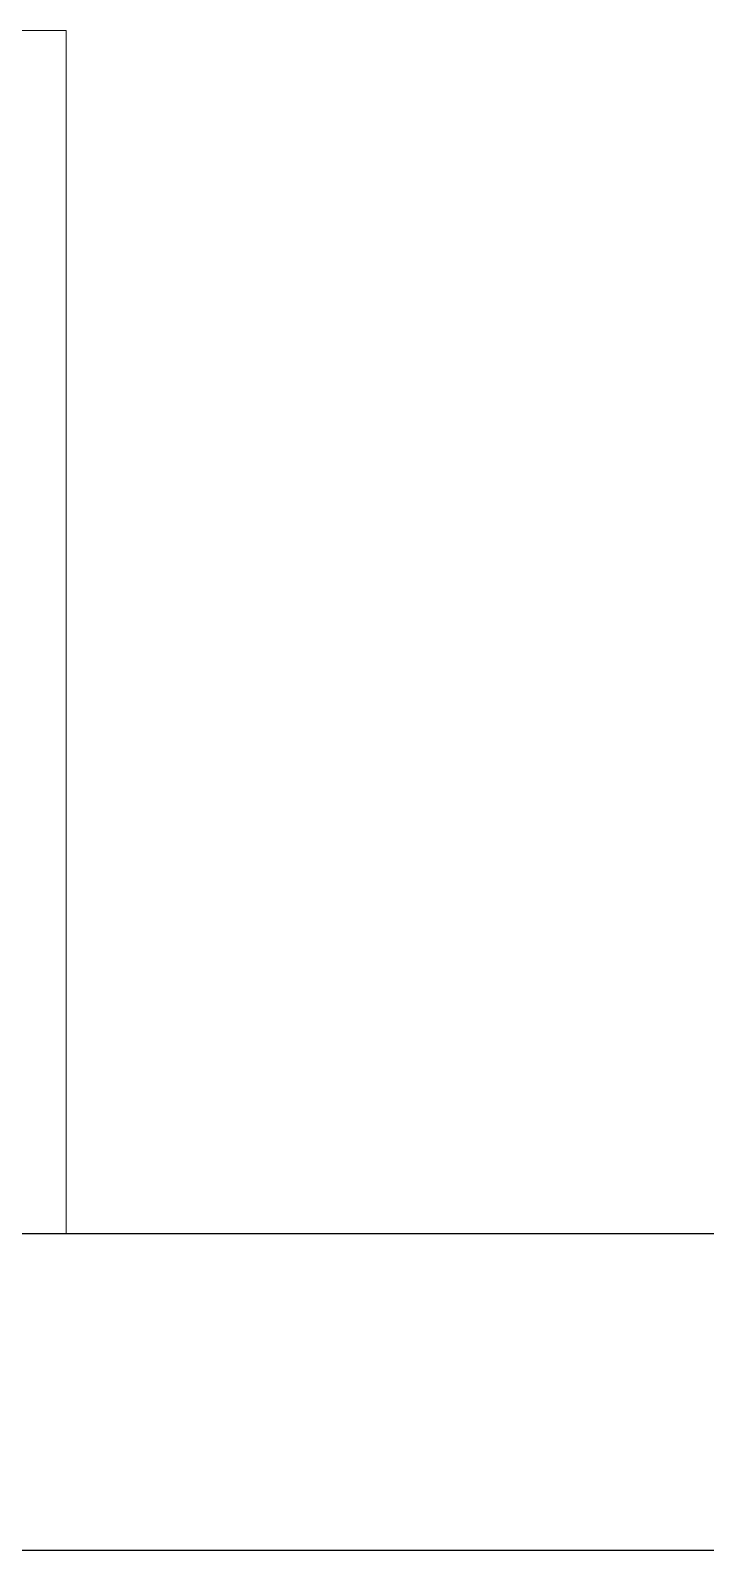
# Model space of a CAD drawing. Header units: millimetres. Extents: x 71641 to 191108, y -23091 to 29972.
# Drawn here: x 158873.3 to 158980, y -16832.2 to -16592.1 of the extents above; entities that cross this region are included whole.
import ezdxf

# ---------------------------------------------------------------- set-up
doc = ezdxf.new("R2010")
doc.units = ezdxf.units.MM
doc.layers.add('8', color=8, linetype='Continuous', lineweight=0)

msp = doc.modelspace()

# ---------------------------------------------------------------- linework, layer by layer
at = {"color": 3}
for p, q in [((159083.36, -16782.2), (157183.36, -16782.2)), ((159133.36, -16832.2), (157133.36, -16832.2))]:
    msp.add_line(p, q, dxfattribs=at)
at = {"layer": '8'}
for p, q in [((158878.96, -16592.12), (158688.5, -16592.12)), ((158878.96, -16782.2), (158878.96, -16592.12)), ((158688.5, -16782.2), (158878.96, -16782.2))]:
    msp.add_line(p, q, dxfattribs=at)

doc.saveas('drawing.dxf')
